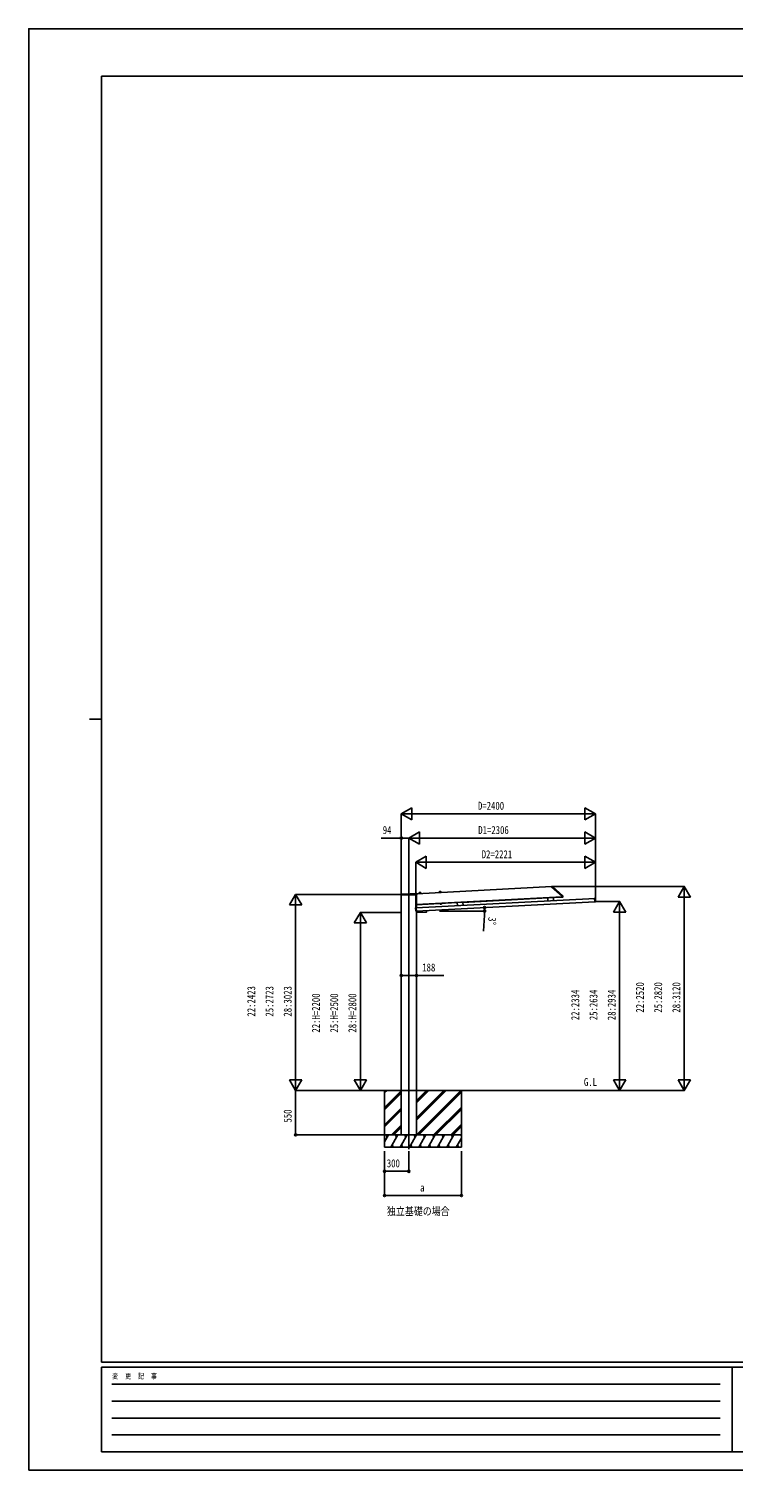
# Model space of a CAD drawing. Units: millimetres, scale not verified. Extents: x -12615 to 12615, y -8910 to 8910.
# Drawn here: x -12615 to -3904, y -8910 to 8910 of the extents above; entities that cross this region are included whole.
import ezdxf
from ezdxf.enums import TextEntityAlignment as Align

# ---------------------------------------------------------------- set-up
doc = ezdxf.new("R2010")
doc.units = ezdxf.units.MM
doc.header["$LTSCALE"] = 50
for name, color, linetype in [('0-2_USER1', 3, 'Continuous'), ('0-3_YKK_12', 2, 'Continuous'), ('0-5_YKK_A1', 4, 'Continuous'), ('0-6_YKK_D', 6, 'Continuous'), ('0-7_YKK_ZWAK', 7, 'Continuous')]:
    doc.layers.add(name, color=color, linetype=linetype)
doc.styles.add('ＭＳ ゴシック', font='')
doc.styles.get('ＭＳ ゴシック').set_extended_font_data('MS Gothic')

msp = doc.modelspace()

# ---------------------------------------------------------------- linework, layer by layer
at = {"layer": '0-3_YKK_12'}
msp.add_line((-7914.04, -1789.5), (-7914.04, -4942.48), dxfattribs=at)
at = {"layer": '0-5_YKK_A1'}
for p, q in [((-7980.29, -1787.92), (-7818.05, -1779.42)), ((-7817.01, -1780.3), (-7816.03, -1788.88)), ((-7816.76, -1782.46), (-6148.99, -1695.53)), ((-7789.01, -1779.07), (-7789.02, -1780.6)), ((-7789.02, -1780.6), (-7765.05, -1779.35)), ((-7789.02, -1780.6), (-7765.05, -1779.35)), ((-7789, -1781), (-7789.02, -1780.6)), ((-7789, -1781), (-7765.03, -1779.75)), ((-7788.53, -1778.58), (-7765.75, -1777.38)), ((-7787.95, -1771.85), (-7788.01, -1778.55)), ((-7785.11, -1768.88), (-7770.17, -1768.1)), ((-7767.04, -1770.76), (-7766.28, -1777.41)), ((-7765.23, -1777.82), (-7765.05, -1779.35)), ((-7765.03, -1779.75), (-7765.05, -1779.35)), ((-7539.35, -1765.99), (-7539.36, -1767.52)), ((-7539.36, -1767.52), (-7515.4, -1766.26)), ((-7539.36, -1767.52), (-7515.4, -1766.26)), ((-7539.34, -1767.92), (-7539.36, -1767.52)), ((-7539.34, -1767.92), (-7515.38, -1766.66)), ((-7538.88, -1765.49), (-7516.09, -1764.3)), ((-7538.29, -1758.77), (-7538.35, -1765.46)), ((-7535.45, -1755.8), (-7520.52, -1755.02)), ((-7517.38, -1757.67), (-7516.62, -1764.32)), ((-7515.57, -1764.74), (-7515.4, -1766.26)), ((-7515.38, -1766.66), (-7515.4, -1766.26)), ((-6149.17, -1692.04), (-6141.57, -1692.11)), ((-6149.15, -1692.51), (-6149.17, -1692.04)), ((-6149.15, -1692.51), (-6148.85, -1698.13)), ((-6148.69, -1698.48), (-6019.2, -1815.07)), ((-6138.93, -1693.13), (-6011.07, -1808.26)), ((-8013.6, -1796.83), (-8013.53, -1788.98)), ((-8013.1, -1796.83), (-8013.6, -1796.83)), ((-7815.63, -1796.83), (-8013.1, -1796.83)), ((-8012.53, -1787.99), (-7817.02, -1787.99)), ((-8008.04, -4215), (-8008.04, -1796.83)), ((-7830.62, -1956.43), (-7828.43, -1998.38)), ((-7824.26, -1955.6), (-7830.15, -1955.91)), ((-7823.65, -1955.68), (-7822.46, -1955.62)), ((-7823.65, -1955.68), (-7823.65, -1955.68)), ((-7822.44, -1955.97), (-7822.46, -1955.62)), ((-7822.46, -1955.62), (-7822.46, -1955.62)), ((-7822.41, -1956.46), (-7822.44, -1955.97)), ((-7820.26, -1997.49), (-7822.41, -1956.46)), ((-7822.38, -1956.99), (-5610.11, -1841.53)), ((-7821.34, -1956.94), (-7821.34, -1796.83)), ((-7820.29, -1996.94), (-5614.7, -1881.82)), ((-7820.04, -1956.87), (-7820.04, -1796.83)), ((-7820.04, -1914.81), (-6018.75, -1820.88)), ((-7819.78, -1919.8), (-7820.04, -1914.85)), ((-7819.78, -1919.8), (-7317.21, -1893.47)), ((-7816.03, -1788.88), (-7816.03, -1788.9)), ((-7816.03, -1788.9), (-7815.13, -1796.83)), ((-7815.13, -1796.83), (-7815.63, -1796.83)), ((-7512.53, -1906.91), (-7527.52, -1907.69)), ((-7527.52, -1907.69), (-7527.26, -1912.6)), ((-7526.23, -1913.13), (-7527.26, -1912.6)), ((-7527.06, -1907.67), (-7527.15, -1906.07)), ((-7513.24, -1912.45), (-7526.23, -1913.13)), ((-7523.77, -1907.5), (-7523.51, -1912.41)), ((-7516.27, -1907.1), (-7516.02, -1912.02)), ((-7513.24, -1912.45), (-7512.27, -1911.82)), ((-7513.07, -1905.33), (-7512.98, -1906.93)), ((-7512.53, -1906.91), (-7512.27, -1911.82)), ((-7246.44, -1887.25), (-7317.34, -1890.97)), ((-7317.34, -1890.97), (-7315.27, -1930.41)), ((-7246.44, -1887.25), (-7244.37, -1926.7)), ((-7246.31, -1889.75), (-6196.74, -1835.22)), ((-6125.97, -1829.01), (-6196.87, -1832.72)), ((-6196.87, -1832.72), (-6194.81, -1872.17)), ((-6125.97, -1829.01), (-6123.9, -1868.45)), ((-6125.84, -1831.5), (-6018.49, -1825.88)), ((-6019.04, -1815.41), (-6018.95, -1817.02)), ((-6018.9, -1817.96), (-6018.95, -1817.02)), ((-6018.9, -1817.96), (-6011.27, -1818.02)), ((-6018.88, -1818.45), (-6018.9, -1817.96)), ((-6018.88, -1818.45), (-6018.49, -1825.88)), ((-6018.49, -1825.88), (-6010.88, -1825.48)), ((-6011.27, -1818.02), (-6009.86, -1818.03)), ((-6009.75, -1811.02), (-6009.43, -1817.11)), ((-6009.43, -1817.11), (-6009.36, -1818.51)), ((-5621.96, -1842.15), (-5616.79, -1841.88)), ((-5615.67, -1840.44), (-5616.87, -1840.5)), ((-5616.85, -1840.85), (-5616.87, -1840.5)), ((-5616.87, -1840.5), (-5616.87, -1840.5)), ((-5616.82, -1841.35), (-5616.85, -1840.85)), ((-5614.67, -1882.37), (-5616.82, -1841.35)), ((-5615.67, -1840.44), (-5615.67, -1840.44)), ((-5615.07, -1840.3), (-5609.18, -1839.99)), ((-5614.65, -1882.87), (-5614.67, -1882.37)), ((-5614.65, -1882.87), (-5614.63, -1883.22)), ((-5614.63, -1883.22), (-5613.43, -1883.16)), ((-5614.63, -1883.22), (-5614.63, -1883.22)), ((-5613.43, -1883.16), (-5613.43, -1883.16)), ((-5606.93, -1882.93), (-5612.82, -1883.24)), ((-5608.66, -1840.46), (-5606.46, -1882.4)), ((-7827.9, -1998.85), (-7822.01, -1998.54)), ((-7821.9, -1998.52), (-7821.01, -2015.5)), ((-7820.22, -1998.34), (-7821.42, -1998.4)), ((-7821.42, -1998.4), (-7821.42, -1998.4)), ((-7821.34, -4215), (-7821.34, -1998.4)), ((-7821.34, -2015), (-7821.04, -2015)), ((-7820.24, -1997.99), (-7820.26, -1997.49)), ((-7820.24, -1997.99), (-7820.22, -1998.34)), ((-7820.22, -1998.34), (-7820.22, -1998.34)), ((-7820.04, -4215), (-7820.04, -2016.45)), ((-7819.96, -2016.45), (-7695.63, -2009.93)), ((-7695.66, -1990.4), (-7694.69, -2008.88)), ((-9314.94, -4215), (-5011.63, -4215)), ((-8214.94, -4215), (-8214.94, -4915)), ((-8214.94, -4242.38), (-8187.56, -4215)), ((-8214.94, -4228.24), (-8201.7, -4215)), ((-8214.94, -4426.23), (-8008.94, -4220.23)), ((-8214.94, -4440.37), (-8008.94, -4234.37)), ((-8214.94, -4454.51), (-8008.94, -4248.51)), ((-8008.04, -4215), (-8008.04, -4765)), ((-7821.34, -4215), (-7821.34, -4765)), ((-7821.08, -4765), (-7271.08, -4215)), ((-7820.94, -4581.01), (-7454.93, -4215)), ((-7820.94, -4552.73), (-7483.21, -4215)), ((-7820.94, -4566.87), (-7469.07, -4215)), ((-7820.94, -4368.88), (-7667.06, -4215)), ((-7820.94, -4354.74), (-7681.2, -4215)), ((-7820.94, -4340.6), (-7695.34, -4215)), ((-7806.94, -4765), (-7264.94, -4223)), ((-7792.8, -4765), (-7264.94, -4237.15)), ((-7264.94, -4215), (-7264.94, -4915)), ((-8214.94, -4638.36), (-8008.94, -4432.36)), ((-8214.94, -4652.5), (-8008.94, -4446.5)), ((-7608.95, -4765), (-7264.94, -4420.99)), ((-7594.81, -4765), (-7264.94, -4435.14)), ((-7580.66, -4765), (-7264.94, -4449.28)), ((-8214.94, -4666.64), (-8008.94, -4460.65)), ((-7396.82, -4765), (-7264.94, -4633.12)), ((-7264.94, -4765), (-8214.94, -4765)), ((-8214.94, -4848.83), (-8166.54, -4765)), ((-8181.54, -4790.98), (-8196.54, -4765)), ((-8137.67, -4915), (-8051.07, -4765)), ((-8129.45, -4765), (-8008.94, -4644.49)), ((-8115.31, -4765), (-8008.94, -4658.63)), ((-8101.16, -4765), (-8008.94, -4672.78)), ((-8066.07, -4790.98), (-8081.07, -4765)), ((-8022.2, -4915), (-7935.6, -4765)), ((-8008.04, -4765), (-7821.34, -4765)), ((-7950.6, -4790.98), (-7965.6, -4765)), ((-7906.73, -4915), (-7820.13, -4765)), ((-7835.13, -4790.98), (-7850.13, -4765)), ((-7791.26, -4915), (-7704.66, -4765)), ((-7719.66, -4790.98), (-7734.66, -4765)), ((-7675.79, -4915), (-7589.19, -4765)), ((-7619.19, -4765), (-7604.19, -4790.98)), ((-7560.32, -4915), (-7473.72, -4765)), ((-7488.72, -4790.98), (-7503.72, -4765)), ((-7444.85, -4915), (-7358.25, -4765)), ((-7373.25, -4790.98), (-7388.25, -4765)), ((-7382.67, -4765), (-7264.94, -4647.27)), ((-7368.53, -4765), (-7264.94, -4661.41)), ((-7329.38, -4915), (-7264.94, -4803.38)), ((-7264.94, -4778.58), (-7272.78, -4765)), ((-8214.94, -4915), (-7264.94, -4915)), ((-8122.68, -4889.02), (-8107.68, -4915)), ((-8007.2, -4889.02), (-7992.2, -4915)), ((-7891.73, -4889.02), (-7876.74, -4915)), ((-7776.26, -4889.02), (-7761.27, -4915)), ((-7660.79, -4889.02), (-7645.8, -4915)), ((-7545.32, -4889.02), (-7530.33, -4915)), ((-7429.85, -4889.02), (-7414.86, -4915)), ((-7314.38, -4889.02), (-7299.38, -4915))]:
    msp.add_line(p, q, dxfattribs=at)
msp.add_lwpolyline([(-7528.68, -1904.55), (-7511.7, -1903.66), (-7511.62, -1905.26), (-7528.59, -1906.15)], close=True, dxfattribs=at)
msp.add_lwpolyline([(-6009.36, -1818.51), (-6009, -1825.38), (-6010.88, -1825.48)], dxfattribs=at)
for centre, radius, start, end in [((-7818, -1780.42), 1, 6.5, 93.00032), ((-7788.51, -1779.07), 0.5, 93, 179.5), ((-7784.95, -1771.88), 3, 93, 179.5), ((-7770.02, -1771.1), 3, 6.5, 93), ((-7765.73, -1777.88), 0.5, 6.5, 93), ((-7538.85, -1765.99), 0.5, 93, 179.5), ((-7535.29, -1758.79), 3, 93, 179.5), ((-7520.36, -1758.01), 3, 6.5, 93), ((-7516.07, -1764.8), 0.5, 6.5, 93), ((-6148.35, -1698.1), 0.5, 183, 228), ((-6141.61, -1696.11), 4, 48, 89.5), ((-8012.53, -1788.99), 1, 90, 176.5048), ((-8012.53, -1788.99), 1, 176.5048, 179.5), ((-7982.91, -1737.99), 50, 270, 273.00032), ((-7824, -1952.83), 2.86, 266.50896, 273.26043), ((-7817.02, -1788.99), 1, 6.5, 90), ((-7525.53, -1909.77), 3.32, 238.61575, 307.38425), ((-7520.38, -1900.39), 12.42, 255.41205, 290.58795), ((-7514.29, -1909.18), 3.32, 238.61575, 307.38425), ((-6019.54, -1815.44), 0.5, 3, 48), ((-6013.75, -1811.23), 4, 3, 48), ((-6009.86, -1818.53), 0.5, 3, 89.5), ((-5615.63, -1837.57), 2.86, 272.73957, 279.49104), ((-5613.11, -1887.43), 4.28, 87.31821, 94.21342), ((-7821.28, -2002.68), 4.28, 91.78658, 98.68179), ((-7820.02, -2015.45), 1, 183, 273), ((-7695.69, -2008.93), 1, 273, 3)]:
    msp.add_arc(centre, radius, start, end, dxfattribs=at)
for centre, major_axis, ratio, start_param, end_param in [((-7830.12, -1956.41), (-0.373, 0.336), 0.99628, 5.49965061, 7.06672), ((-7824.24, -1955.9), (0.016, -0.3), 0.998135, 2.32811445, 3.14159265), ((-7823.66, -1955.64), (-0.599, -0.031), 0.061163, 1.26049665, 1.57079633), ((-5615.67, -1840.4), (0.599, 0.031), 0.061163, 4.71238898, 5.02268866), ((-5615.06, -1840.6), (0.016, -0.3), 0.998135, 3.14159265, 3.95507086), ((-5612.84, -1882.94), (0.016, -0.3), 0.998135, 5.46983661, 6.28318531), ((-5609.16, -1840.49), (0.336, 0.373), 0.99628, 5.49965061, 7.06672), ((-5606.96, -1882.43), (0.373, -0.336), 0.99628, 5.49965061, 7.06672), ((-7827.93, -1998.35), (-0.336, -0.373), 0.99628, 5.49965061, 7.06672), ((-7822.03, -1998.24), (0.016, -0.3), 0.998135, 0, 0.81334869)]:
    msp.add_ellipse(centre, major_axis=major_axis, ratio=ratio, start_param=start_param, end_param=end_param, dxfattribs=at)
at = {"layer": '0-6_YKK_D'}
for p, q in [((-8008.04, -794.63), (-7878.14, -719.63)), ((-8008.04, -1781), (-8008.04, -793.63)), ((-8008.04, -794.63), (-7878.14, -869.63)), ((-8008.04, -794.63), (-7748.23, -794.63)), ((-7878.14, -869.63), (-7878.14, -719.63)), ((-7858.04, -794.63), (-5758.04, -794.63)), ((-5608.04, -794.63), (-5867.85, -794.63)), ((-5608.04, -794.63), (-5737.94, -719.63)), ((-5737.94, -719.63), (-5737.94, -869.63)), ((-5608.04, -794.63), (-5737.94, -869.63)), ((-5608.04, -1879.52), (-5608.04, -793.63)), ((-7914.04, -1094.63), (-7784.14, -1019.63)), ((-7784.14, -1169.63), (-7784.14, -1019.63)), ((-5608.04, -1094.63), (-5737.94, -1019.63)), ((-5737.94, -1019.63), (-5737.94, -1169.63)), ((-8008.04, -1791), (-8008.04, -1093.63)), ((-7914.04, -1788.5), (-7914.04, -1093.63)), ((-7914.04, -1788.5), (-7914.04, -1093.63)), ((-7914.04, -1094.63), (-7784.14, -1169.63)), ((-7914.04, -1094.63), (-7654.23, -1094.63)), ((-7764.04, -1094.63), (-5758.04, -1094.63)), ((-5608.04, -1094.63), (-5867.85, -1094.63)), ((-5608.04, -1094.63), (-5737.94, -1169.63)), ((-5608.04, -1879.52), (-5608.04, -1093.63)), ((-7829.04, -1394.63), (-7699.14, -1319.63)), ((-7829.04, -1956.84), (-7829.04, -1393.63)), ((-7829.04, -1394.63), (-7699.14, -1469.63)), ((-7829.04, -1394.63), (-7569.24, -1394.63)), ((-7699.14, -1469.63), (-7699.14, -1319.63)), ((-7679.04, -1394.63), (-5758.04, -1394.63)), ((-5608.04, -1394.63), (-5867.85, -1394.63)), ((-5608.04, -1394.63), (-5737.94, -1319.63)), ((-5737.94, -1319.63), (-5737.94, -1469.63)), ((-5608.04, -1394.63), (-5737.94, -1469.63)), ((-5608.04, -1879.52), (-5608.04, -1393.63)), ((-6140, -1694.63), (-4507.04, -1694.63)), ((-4508.04, -1694.63), (-4583.04, -1824.54)), ((-4508.04, -1694.63), (-4433.04, -1824.54)), ((-4508.04, -1694.63), (-4508.04, -1954.44)), ((-9314.94, -1792), (-9389.94, -1921.9)), ((-9389.94, -1921.9), (-9239.94, -1921.9)), ((-8009.04, -1792), (-9315.94, -1792)), ((-9314.94, -1792), (-9239.94, -1921.9)), ((-9314.94, -1792), (-9314.94, -2051.81)), ((-9314.94, -1942), (-9314.94, -4065)), ((-5607.02, -1881), (-5307.04, -1881)), ((-5308.04, -1881), (-5383.04, -2010.9)), ((-5308.04, -1881), (-5233.04, -2010.9)), ((-5308.04, -1881), (-5308.04, -2140.8)), ((-4583.04, -1824.54), (-4433.04, -1824.54)), ((-4508.04, -1844.63), (-4508.04, -4065)), ((-8514.94, -2015), (-8589.94, -2144.9)), ((-8009.04, -2015), (-8515.94, -2015)), ((-8514.94, -2015), (-8439.94, -2144.9)), ((-8514.94, -2015), (-8514.94, -2274.81)), ((-7536.65, -1996.99), (-6976.96, -1996.99)), ((-6979.51, -2047.97), (-6991.5, -2246.01)), ((-5383.04, -2010.9), (-5233.04, -2010.9)), ((-5308.04, -4065), (-5308.04, -2031)), ((-8589.94, -2144.9), (-8439.94, -2144.9)), ((-8514.94, -2165), (-8514.94, -4065)), ((-9314.94, -4215), (-9389.94, -4085.1)), ((-9239.94, -4085.1), (-9389.94, -4085.1)), ((-9314.94, -4215), (-9314.94, -3955.19)), ((-9314.94, -4215), (-9239.94, -4085.1)), ((-8514.94, -4215), (-8589.94, -4085.1)), ((-8439.94, -4085.1), (-8589.94, -4085.1)), ((-8514.94, -4215), (-8514.94, -3955.19)), ((-8514.94, -4215), (-8439.94, -4085.1)), ((-5308.04, -4215), (-5383.04, -4085.1)), ((-5233.04, -4085.1), (-5383.04, -4085.1)), ((-5308.04, -4215), (-5308.04, -3955.19)), ((-5308.04, -4215), (-5233.04, -4085.1)), ((-4508.04, -4215), (-4583.04, -4085.1)), ((-4433.04, -4085.1), (-4583.04, -4085.1)), ((-4508.04, -4215), (-4508.04, -3955.19)), ((-4508.04, -4215), (-4433.04, -4085.1)), ((-9314.94, -4215), (-9314.94, -4765)), ((-5310.63, -4215), (-5307.04, -4215)), ((-5010.63, -4215), (-4507.04, -4215)), ((-8215.94, -4765), (-9315.94, -4765)), ((-8214.94, -4965), (-8214.94, -5216)), ((-8214.94, -4965), (-8214.94, -5516)), ((-7914.94, -4965), (-7914.94, -5216)), ((-7264.94, -4965), (-7264.94, -5516)), ((-8214.94, -5215), (-7914.94, -5215)), ((-8214.94, -5515), (-7264.94, -5515))]:
    msp.add_line(p, q, dxfattribs=at)
for points in [[(-7914.04, -1094.63), (-8008.04, -1094.63), (-8257.44, -1094.63)], [(-8008.04, -2793.32), (-7820.04, -2793.32), (-7484.24, -2793.32)]]:
    msp.add_lwpolyline(points, dxfattribs=at)
for centre in [(-8008.04, -1094.63), (-6979.12, -1952.85), (-6977.96, -1996.99), (-8008.04, -2793.32), (-7820.04, -2793.32), (-9314.94, -4765), (-8214.94, -5215), (-7914.94, -5215), (-8214.94, -5515), (-7264.94, -5515)]:
    msp.add_circle(centre, 12.75, dxfattribs=at)
for start, end in [(0, 3), (356.53473, 0)]:
    msp.add_arc((-7821.34, -1996.99), 843.38, start, end, dxfattribs=at)
at = {"layer": '0-7_YKK_ZWAK'}
for p, q in [((11685.06, 8325), (-11714.94, 8325)), ((-11714.94, -7575), (-11714.94, 8325)), ((-11864.94, 375), (-11714.94, 375)), ((11685.06, -7575), (-11714.94, -7575)), ((-3914.94, -7635), (-11714.94, -7635)), ((-11714.94, -8685), (-11714.94, -7635)), ((-3914.94, -7635), (-3914.94, -8685)), ((-14.94, -7635), (-3914.94, -7635)), ((-11587.44, -7845), (-4064.94, -7845)), ((-11587.44, -8055), (-4064.94, -8055)), ((-11587.44, -8265), (-4064.94, -8265)), ((-11587.44, -8475), (-4064.94, -8475)), ((-11714.94, -8685), (-3914.94, -8685)), ((-3914.94, -8685), (-14.94, -8685))]:
    msp.add_line(p, q, dxfattribs=at)
msp.add_lwpolyline([(-12615, -8910), (12615, -8910), (12615, 8910), (-12615, 8910)], close=True, dxfattribs=at)

# ---------------------------------------------------------------- texts
at = {"layer": '0-2_USER1', "style": 'ＭＳ ゴシック', "width": 0.8}
for s, p in [('G.L', (-5749.87, -4190.24)), ('独立基礎の場合', (-8186.14, -5788))]:
    msp.add_text(s, height=98.97, dxfattribs=at).set_placement(p, align=Align.BOTTOM_LEFT)
at = {"layer": '0-6_YKK_D', "style": 'ＭＳ ゴシック', "width": 0.8}
for s, p in [('D=2400', (-7060.04, -774.63)), ('94', (-8237.44, -1074.63)), ('D1=2306', (-7056.24, -1074.63)), ('D2=2221', (-7013.74, -1374.63)), ('188', (-7749.04, -2773.32)), ('300', (-8187.34, -5195)), ('a', (-7775.94, -5495))]:
    msp.add_text(s, height=98.97, dxfattribs=at).set_placement(p, align=Align.BOTTOM_LEFT)
for s, rotation, p in [('3°', 266.535, (-6960.75, -2069.14)), ('22:2423', 90, (-9784.94, -3302.3)), ('25:2723', 90, (-9559.94, -3302.3)), ('28:3023', 90, (-9334.94, -3302.3)), ('22:H=2200', 90, (-8984.94, -3500.2)), ('25:H=2500', 90, (-8759.94, -3500.2)), ('28:H=2800', 90, (-8534.94, -3500.2)), ('22:2334', 90, (-5778.04, -3346.8)), ('25:2634', 90, (-5553.04, -3346.8)), ('28:2934', 90, (-5328.04, -3346.8)), ('22:2520', 90, (-4978.04, -3253.62)), ('25:2820', 90, (-4753.04, -3253.62)), ('28:3120', 90, (-4528.04, -3253.62)), ('550', 90, (-9334.94, -4612.4))]:
    msp.add_text(s, height=98.97, rotation=rotation, dxfattribs=at).set_placement(p, align=Align.BOTTOM_LEFT)
at = {"layer": '0-7_YKK_ZWAK', "style": 'ＭＳ ゴシック', "width": 0.8}
msp.add_text('変  更  記  事', height=65.98, dxfattribs=at).set_placement((-11583.93, -7800), align=Align.BOTTOM_LEFT)

doc.saveas('drawing.dxf')
